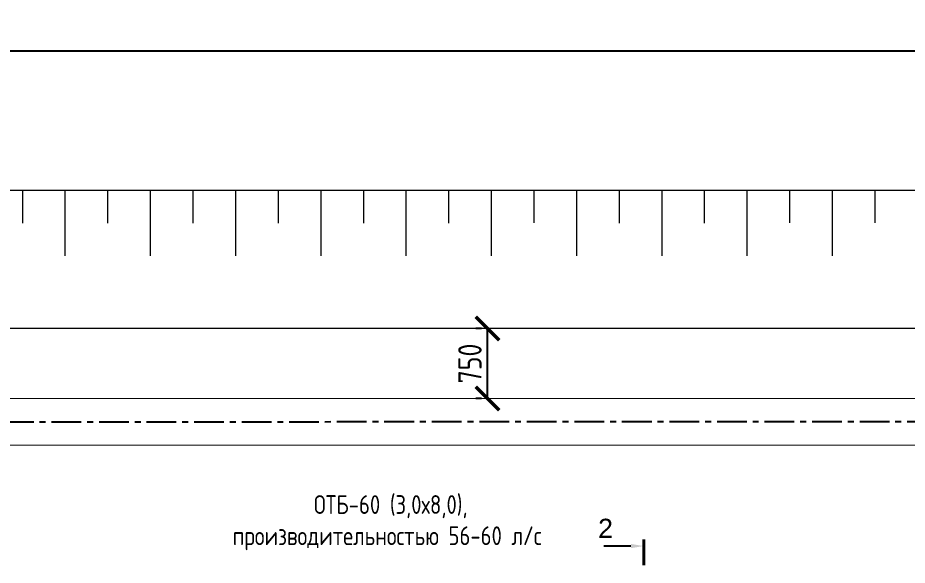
# Model space of a CAD drawing. Header units: millimetres. Extents: x 24859265 to 26550985, y 32092698 to 33532929.
# Drawn here: x 26151332 to 26160836, y 33010682 to 33016529 of the extents above; entities that cross this region are included whole.
import ezdxf

# ---------------------------------------------------------------- set-up
doc = ezdxf.new("R2010")
doc.units = ezdxf.units.MM
doc.linetypes.add('осевая', pattern=[50.8, 31.75, -6.35, 6.35, -6.35])
doc.styles.add('ARTEM GOST', font='GOST_0.TTF')
doc.styles.add('GOST 2.304', font='GOST_0.TTF')
doc.styles.get("Standard").update_dxf_attribs({"font": 'arial.ttf'})
doc.dimstyles.new('ISO-25', dxfattribs={"dimtxt": 2.5, "dimasz": 2.5, "dimexe": 1.25, "dimexo": 0.625, "dimtad": 1, "dimtxsty": 'Standard', "dimcen": 2.5, "dimadec": 0, "dimazin": 0, "dimtfac": 1, "dimtmove": 0, "dimatfit": 3, "dimfxl": 1, "dimarcsym": 0})

# ---------------------------------------------------------------- blocks, each defined once
blk = doc.blocks.new('_ArchTick')
at = {"color": 0, "linetype": 'ByBlock', "const_width": 0.15}
blk.add_lwpolyline([(-0.5, -0.5), (0.5, 0.5)], dxfattribs=at)
blk = doc.blocks.new('*D521')
at = {"color": 0, "lineweight": -2, "transparency": 16777216}
for p, q in [((26142507.4, 33014744.1), (26142507.4, 33016302.7)), ((26180474.9, 33014773.7), (26180474.9, 33016302.7)), ((26142507.4, 33016177.7), (26180474.9, 33016177.7))]:
    blk.add_line(p, q, dxfattribs=at)
at = {"color": 0, "lineweight": -2, "transparency": 16777216, "xscale": 250, "yscale": 250, "zscale": 250, "rotation": 180}
blk.add_blockref('_ArchTick', (26142507.4, 33016177.7), dxfattribs=at)
at = {"color": 0, "lineweight": -2, "transparency": 16777216, "xscale": 250, "yscale": 250, "zscale": 250}
blk.add_blockref('_ArchTick', (26180474.9, 33016177.7), dxfattribs=at)
at = {"color": 0, "transparency": 16777216, "insert": (26161491.1, 33016365.2), "char_height": 250, "attachment_point": 5, "style": 'GOST 2.304'}
blk.add_mtext('37968', dxfattribs=at)
blk = doc.blocks.new('*D531')
at = {"color": 0, "lineweight": -2, "transparency": 16777216}
for p, q in [((26156288.4, 33013209.9), (26156225.9, 33013209.9)), ((26156350.9, 33012462), (26156350.9, 33013209.9)), ((26156288.8, 33012462), (26156225.9, 33012462))]:
    blk.add_line(p, q, dxfattribs=at)
at = {"color": 0, "lineweight": -2, "transparency": 16777216, "xscale": 250, "yscale": 250, "zscale": 250}
for p, rotation in [((26156350.9, 33013209.9), 90), ((26156350.9, 33012462), 270)]:
    blk.add_blockref('_ArchTick', p, dxfattribs=dict(at, rotation=rotation))
at = {"color": 0, "transparency": 16777216, "insert": (26156163.4, 33012835.9), "char_height": 250, "attachment_point": 5, "rotation": 90, "style": 'GOST 2.304'}
blk.add_mtext('750', dxfattribs=at)

msp = doc.modelspace()

# ---------------------------------------------------------------- linework, layer by layer
at = {"lineweight": 20}
for p, q in [((26180474.8723, 33014685.576), (26145978.8642, 33014685.576)), ((26151380.5528, 33014684.6184), (26151380.5528, 33014335.2881)), ((26151836.0352, 33014684.6184), (26151836.0352, 33013985.9578)), ((26152291.5177, 33014684.9735), (26152291.5177, 33014335.6432)), ((26152747.0002, 33014684.9735), (26152747.0002, 33013986.3129)), ((26153202.4827, 33014685.3286), (26153202.4827, 33014335.9983)), ((26153657.9652, 33014685.3286), (26153657.9652, 33013986.668)), ((26154113.4477, 33014685.6837), (26154113.4477, 33014336.3534)), ((26154568.9302, 33014685.6837), (26154568.9302, 33013987.0231)), ((26155024.4127, 33014686.0388), (26155024.4127, 33014336.7085)), ((26155479.8952, 33014686.0388), (26155479.8952, 33013987.3781)), ((26155935.3777, 33014686.3939), (26155935.3777, 33014337.0636)), ((26156390.8602, 33014686.3939), (26156390.8602, 33013987.7332)), ((26156846.3426, 33014686.749), (26156846.3426, 33014337.4187)), ((26157301.8251, 33014685.6837), (26157301.8251, 33013987.0231)), ((26157757.3076, 33014686.0388), (26157757.3076, 33014336.7085)), ((26158212.7901, 33014686.0388), (26158212.7901, 33013987.3781)), ((26158668.2726, 33014686.3939), (26158668.2726, 33014337.0636)), ((26159123.7551, 33014686.3939), (26159123.7551, 33013987.7332)), ((26159579.2376, 33014686.749), (26159579.2376, 33014337.4187)), ((26160034.7201, 33014686.749), (26160034.7201, 33013988.0883)), ((26160490.2026, 33014687.1041), (26160490.2026, 33014337.7738)), ((26178219.8036, 33013209.8883), (26148052.5745, 33013209.8883)), ((26175406.0501, 33012469.4455), (26149472.1076, 33012459.3365)), ((26175406.5776, 33011969.4457), (26149472.3025, 33011959.3366))]:
    msp.add_line(p, q, dxfattribs=at)
at = {"color": 1, "linetype": 'осевая', "lineweight": 25, "ltscale": 10}
msp.add_line((26176393.8804, 33012219.8306), (26148486.163, 33012208.9522), dxfattribs=at)
at = {"color": 1, "lineweight": 40}
msp.add_line((26158020.5581, 33010954.5644), (26158020.6646, 33010681.5644), dxfattribs=at)
at = {"color": 1, "linetype": 'ByBlock', "lineweight": -2}
msp.add_lwpolyline([(26157884.0848, 33010886.2612), (26157594.6279, 33010886.1484)], dxfattribs=at)
at = {"color": 1, "lineweight": 25}
msp.add_solid([(26157884.0759, 33010909.0112), (26158020.5847, 33010886.3144), (26157884.0936, 33010863.5112)], dxfattribs=at)

# ---------------------------------------------------------------- texts
at = {"lineweight": 20, "insert": (26153577.8579, 33011428.8381), "char_height": 200, "width": 3508.95414, "attachment_point": 1, "rotation": 0.02233381, "style": 'ARTEM GOST'}
msp.add_mtext('\\pi918.17;ОТБ-60 (3,0х8,0), \\P\\pi49.688;производительностью 56-60 л/с', dxfattribs=at)
at = {"color": 1, "lineweight": 25, "insert": (26157692.2617, 33011178.0137), "char_height": 204.75, "attachment_point": 3, "rotation": 0.02233381}
msp.add_mtext('{\\fArial|b0|i0|c204|p34;2}', dxfattribs=at)

# ---------------------------------------------------------------- dimensions: what is measured, and where the dimension line sits
dim = msp.add_linear_dim(base=(26180474.8523, 33016177.7417), p1=(26142507.3504, 33014681.6069), p2=(26180474.8523, 33014711.2063), dimstyle='ISO-25', override={"dimscale": 100, "dimdec": 0, "dimtxsty": 'GOST 2.304', "dimblk1": 'ArchTick', "dimblk2": 'ArchTick', "dimsah": 1})
dim.commit()
dim.dimension.update_dxf_attribs({"geometry": '*D521', "text_midpoint": (26161491.1014, 33016365.2417)})
dim = msp.add_linear_dim(base=(26156350.9444, 33013209.8883), p1=(26156351.3348, 33012461.9692), p2=(26156350.9444, 33013209.8883), angle=90, text='750', dimstyle='ISO-25', override={"dimscale": 100, "dimdec": 0, "dimtxsty": 'GOST 2.304', "dimblk1": 'ArchTick', "dimblk2": 'ArchTick', "dimsah": 1})
dim.commit()
dim.dimension.update_dxf_attribs({"geometry": '*D531', "text_midpoint": (26156163.4444, 33012835.9287)})

doc.saveas('drawing.dxf')
